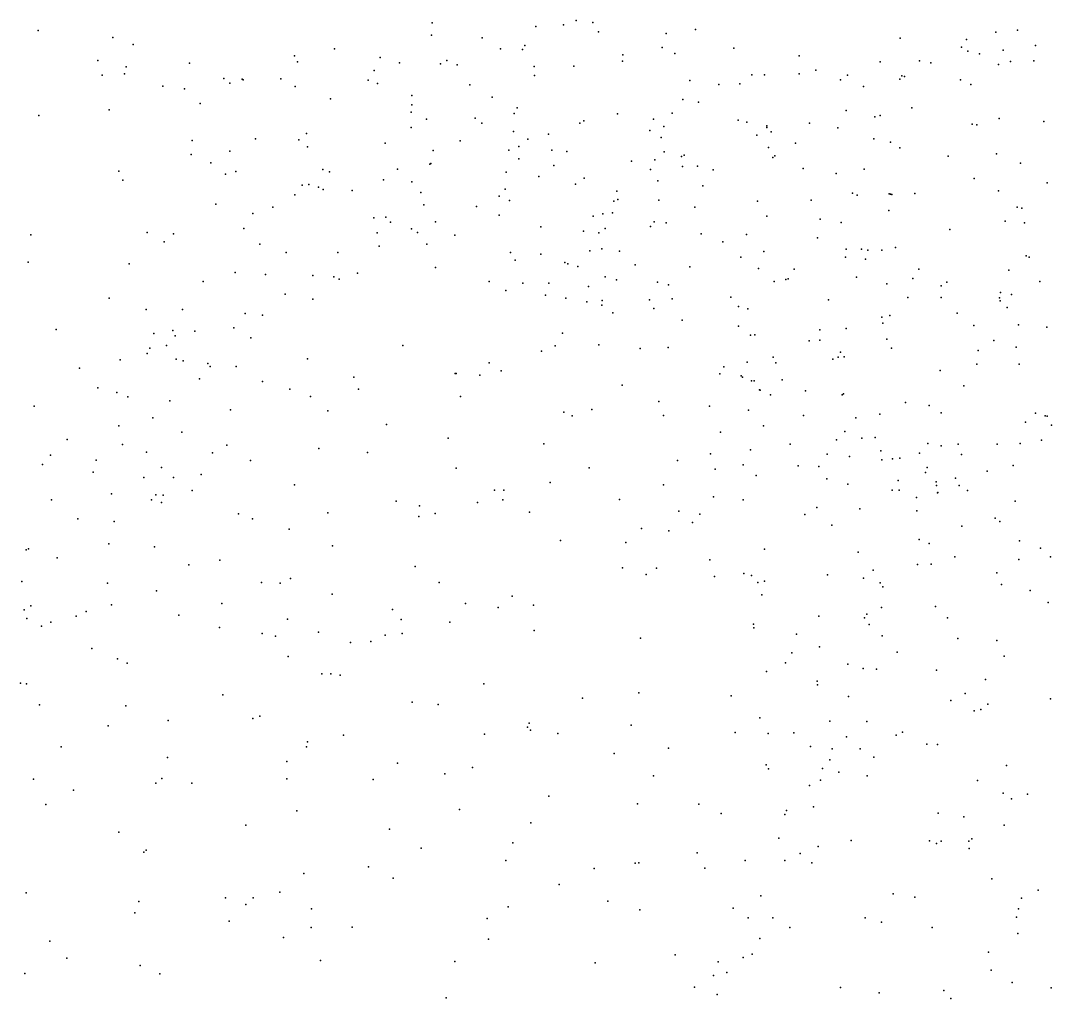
# Model space of a CAD drawing. Header units: metres. Extents: x -25 to 25, y -27.7 to 27.8.
# Drawn here: x -1.913 to -1.208, y -5.35 to -4.681 of the extents above; entities that cross this region are included whole.
import ezdxf

# ---------------------------------------------------------------- set-up
doc = ezdxf.new("R2010")
doc.units = ezdxf.units.M

msp = doc.modelspace()

# ---------------------------------------------------------------- linework, layer by layer
for p in [(-1.6318, -4.6829, -1.6842), (-1.5333, -4.6815, 18.7787), (-1.522, -4.6828, 2.2279), (-1.9016, -4.6882, -1.7661), (-1.561, -4.6855, 23.7165), (-1.5421, -4.6844, 24.0622), (-1.518, -4.6892, 23.8942), (-1.4517, -4.6875, -1.6122), (-1.2461, -4.6893, 3.6562), (-1.2313, -4.6881, 16.0112), (-1.8505, -4.6931, 24.6619), (-1.6324, -4.6915, -21.404), (-1.5977, -4.6933, 3.2816), (-1.4718, -4.6903, 23.0365), (-1.3116, -4.6934, 15.397), (-1.2663, -4.6943, -6.1435), (-1.8366, -4.6979, -9.3513), (-1.6987, -4.7008, -9.4822), (-1.5852, -4.7007, 17.7876), (-1.57, -4.7013, 18.2546), (-1.5685, -4.6986, 1.3031), (-1.4745, -4.6998, 18.9208), (-1.4658, -4.7041, 1.3743), (-1.4254, -4.7004, 14.7474), (-1.2698, -4.6996, 19.418), (-1.2654, -4.7024, -9.2739), (-1.2575, -4.7043, -9.1083), (-1.2413, -4.7018, -8.913), (-1.219, -4.6986, 1.4658), (-1.8606, -4.7087, -9.2745), (-1.7979, -4.7106, 2.5662), (-1.7261, -4.7055, 0.7358), (-1.724, -4.7096, 3.1038), (-1.6675, -4.7068, -24.0384), (-1.6543, -4.7104, 0.9666), (-1.6263, -4.711, 1.1232), (-1.6218, -4.7087, -9.489), (-1.5016, -4.7093, 25.2897), (-1.5014, -4.7049, -9.505), (-1.3807, -4.7055, -7.0471), (-1.3254, -4.7098, -6.3166), (-1.2985, -4.7089, 15.5236), (-1.2908, -4.7104, 3.5939), (-1.2362, -4.7094, -6.0135), (-1.2203, -4.709, -5.8799), (-1.8425, -4.7179, 24.2757), (-1.8413, -4.7132, 25.4279), (-1.6715, -4.7156, 0.8142), (-1.6147, -4.7118, 2.3452), (-1.5621, -4.7128, 18.0849), (-1.535, -4.7126, -21.9067), (-1.3808, -4.7178, 15.9647), (-1.3694, -4.7155, -9.4146), (-1.2443, -4.7116, 14.4382), (-1.8577, -4.7187, -2.9819), (-1.7745, -4.721, 0.6341), (-1.7703, -4.7243, -9.3771), (-1.7619, -4.7216, 16.7909), (-1.7613, -4.7221, 17.1014), (-1.7354, -4.7214, 16.6558), (-1.6756, -4.7222, 2.4284), (-1.6693, -4.7245, 3.1507), (-1.6061, -4.7255, 18.7363), (-1.5619, -4.719, 19.5955), (-1.4557, -4.7225, 14.828), (-1.4357, -4.7253, 3.4288), (-1.4213, -4.7247, 25.2426), (-1.4132, -4.7186, -6.6206), (-1.4045, -4.7185, -2.873), (-1.3525, -4.722, -1.5372), (-1.3477, -4.7187, 1.4132), (-1.312, -4.7216, -9.323), (-1.3105, -4.7193, 19.0955), (-1.3086, -4.7198, 15.6543), (-1.2705, -4.7219, -1.4928), (-1.2634, -4.7253, 25.1854), (-1.8161, -4.7263, 2.8423), (-1.8014, -4.7281, 2.6637), (-1.7256, -4.7266, 2.4948), (-1.3367, -4.7265, 3.5314), (-1.7907, -4.7381, -9.2963), (-1.7015, -4.7351, -9.3952), (-1.6458, -4.7327, 16.4305), (-1.6458, -4.7392, 18.6383), (-1.5908, -4.7338, -1.6381), (-1.4603, -4.7354, 16.1309), (-1.4496, -4.7372, 15.0511), (-1.9011, -4.7463, -1.7116), (-1.8528, -4.7425, 0.5793), (-1.6463, -4.7442, 24.2084), (-1.5758, -4.745, -9.4356), (-1.5737, -4.7411, -2.9065), (-1.505, -4.7453, -9.4338), (-1.4676, -4.7448, 2.2745), (-1.3487, -4.7429, -6.398), (-1.3253, -4.7465, 15.7733), (-1.3037, -4.7412, -9.0154), (-1.6358, -4.7488, 18.2899), (-1.6024, -4.7483, 17.9656), (-1.5979, -4.7516, 0.9725), (-1.5309, -4.7517, 3.2748), (-1.5281, -4.7501, 24.1158), (-1.4805, -4.7488, 3.3419), (-1.4226, -4.7496, 22.9942), (-1.4165, -4.7509, -9.3226), (-1.4028, -4.7534, 15.2436), (-1.3738, -4.7517, -6.5166), (-1.329, -4.7473, 2.1919), (-1.2625, -4.7524, -7.2673), (-1.2593, -4.7528, 22.8371), (-1.244, -4.7485, 2.1563), (-1.2133, -4.7506, -5.7074), (-1.7179, -4.7587, 24.2681), (-1.6463, -4.7547, -9.3493), (-1.5763, -4.7574, -24.9035), (-1.5523, -4.7591, 3.0449), (-1.4829, -4.7567, 23.8372), (-1.4734, -4.7539, -9.3672), (-1.4098, -4.7598, -6.8306), (-1.4028, -4.7546, 2.2455), (-1.4, -4.7576, 19.0911), (-1.3544, -4.7548, 15.8923), (-1.7962, -4.7635, 17.0032), (-1.7527, -4.7623, -1.6667), (-1.7231, -4.763, -2.9518), (-1.7171, -4.7678, 2.996), (-1.664, -4.7653, 0.7077), (-1.6128, -4.7637, 25.2973), (-1.5725, -4.7675, 23.3563), (-1.5665, -4.7627, 1.0941), (-1.4751, -4.7615, 1.2491), (-1.3834, -4.7654, -9.1951), (-1.3296, -4.7624, 22.9032), (-1.3183, -4.7647, 1.3484), (-1.7969, -4.773, 24.3432), (-1.7704, -4.7708, 2.7765), (-1.6311, -4.7704, 18.8503), (-1.5795, -4.77, 16.304), (-1.55, -4.7702, 23.6374), (-1.5398, -4.7711, -9.351), (-1.4732, -4.7713, 14.7484), (-1.4614, -4.7744, 23.932), (-1.4594, -4.7735, -2.9228), (-1.4017, -4.7684, 14.5687), (-1.3975, -4.7741, -6.7498), (-1.312, -4.7686, -6.2439), (-1.2788, -4.7743, -7.1854), (-1.2458, -4.7727, -8.6985), (-1.7834, -4.7788, -2.9862), (-1.6334, -4.7798, 3.0951), (-1.6329, -4.7792, 17.8186), (-1.5725, -4.776, 0.9029), (-1.5486, -4.7807, 24.1979), (-1.4956, -4.7777, 23.1287), (-1.4796, -4.7767, -9.279), (-1.4607, -4.7812, 15.1305), (-1.4504, -4.7811, 14.6546), (-1.3987, -4.7752, 19.5711), (-1.2293, -4.779, -1.4453), (-1.8463, -4.7845, -9.0624), (-1.7733, -4.7866, 0.6058), (-1.7662, -4.7847, 18.4707), (-1.7067, -4.7833, 2.6256), (-1.7022, -4.785, 25.3208), (-1.6557, -4.7832, -9.2509), (-1.5813, -4.7852, 18.3936), (-1.559, -4.7882, -9.2677), (-1.4824, -4.7834, 19.0607), (-1.4397, -4.7835, 24.0325), (-1.378, -4.7826, -6.9473), (-1.3555, -4.786, -2.9284), (-1.3363, -4.7831, -1.4858), (-1.8436, -4.7907, -1.6699), (-1.7208, -4.794, 18.5414), (-1.7163, -4.7936, 2.8693), (-1.7096, -4.7955, 7.5218), (-1.6653, -4.7903, 17.7293), (-1.6457, -4.7918, 2.5393), (-1.5338, -4.7933, 2.3999), (-1.528, -4.7892, 16.2213), (-1.4775, -4.7911, 1.1404), (-1.4468, -4.7946, -9.0374), (-1.2611, -4.7894, -6.0558), (-1.211, -4.7925, 3.5816), (-1.7258, -4.8007, 16.5231), (-1.7064, -4.7971, 17.5171), (-1.6866, -4.7977, 18.784), (-1.6396, -4.799, 0.6464), (-1.586, -4.8016, -9.1841), (-1.5819, -4.7969, 0.7878), (-1.5055, -4.7981, -9.1781), (-1.3442, -4.7996, 14.4773), (-1.3411, -4.8009, 15.4722), (-1.3192, -4.8, -7.0801), (-1.3182, -4.8003, 15.7), (-1.3174, -4.8005, 15.6008), (-1.3016, -4.7998, 3.4876), (-1.2443, -4.798, -5.9503), (-1.7799, -4.8071, -9.054), (-1.741, -4.8091, 17.3719), (-1.6376, -4.8076, 3.0027), (-1.6015, -4.8086, -1.5804), (-1.579, -4.8045, 2.4903), (-1.5076, -4.8049, 25.188), (-1.5048, -4.8038, -1.5387), (-1.4767, -4.8043, 3.2704), (-1.4521, -4.8092, -8.9681), (-1.4094, -4.8051, 15.3172), (-1.3726, -4.8042, 1.1981), (-1.2317, -4.8092, -5.783), (-1.2284, -4.8097, 19.2194), (-1.7546, -4.8134, 16.6131), (-1.6717, -4.8163, 24.3403), (-1.6636, -4.8159, 2.7308), (-1.586, -4.8145, -9.0783), (-1.5217, -4.8153, -23.9061), (-1.5152, -4.8137, -9.0775), (-1.5085, -4.8129, 3.1967), (-1.4029, -4.8152, 1.1127), (-1.3194, -4.8113, 19.209), (-1.7607, -4.8238, -1.6295), (-1.6604, -4.8193, -9.063), (-1.646, -4.8239, 16.3676), (-1.6296, -4.8192, 2.6446), (-1.5576, -4.8225, 23.4756), (-1.5136, -4.8236, 24.2677), (-1.4826, -4.8224, 2.4378), (-1.48, -4.8192, 0.8945), (-1.4718, -4.8199, -20.7899), (-1.3664, -4.8173, 25.12), (-1.352, -4.8197, 2.3333), (-1.2398, -4.8187, -5.8548), (-1.2267, -4.8199, 2.293), (-1.9066, -4.828, -1.6647), (-1.8268, -4.8264, -3.0191), (-1.8089, -4.8273, 17.1377), (-1.6696, -4.8267, 17.8868), (-1.6419, -4.8264, 2.8932), (-1.6165, -4.8283, 25.214), (-1.5283, -4.8255, 23.2631), (-1.5178, -4.8267, -8.998), (-1.4478, -4.8273, -2.9666), (-1.4168, -4.8279, 0.9702), (-1.3683, -4.8301, -6.4455), (-1.2776, -4.8243, 18.0871), (-1.8153, -4.8327, 16.7265), (-1.7499, -4.8345, 18.337), (-1.6682, -4.8358, -2.9974), (-1.6355, -4.8344, 2.82), (-1.5159, -4.8375, -21.0569), (-1.4329, -4.8329, -8.8694), (-1.3486, -4.8378, -24.9147), (-1.3382, -4.8378, 3.3956), (-1.3149, -4.8368, 1.1044), (-1.7317, -4.8402, 25.2574), (-1.6964, -4.8402, 0.6118), (-1.5782, -4.8401, -24.2602), (-1.5751, -4.8453, 24.3388), (-1.5575, -4.8412, 2.5681), (-1.5241, -4.839, 15.0576), (-1.5038, -4.8391, 3.117), (-1.4207, -4.8432, 23.9654), (-1.4049, -4.8395, -6.6249), (-1.349, -4.8433, 16.0105), (-1.3353, -4.8447, 1.0147), (-1.3339, -4.8384, -8.7473), (-1.3242, -4.8384, -7.02), (-1.2254, -4.8425, 25.0429), (-1.2235, -4.8432, -7.2735), (-1.9083, -4.8467, -3.0413), (-1.8392, -4.8478, 16.9963), (-1.6297, -4.8504, 7.6991), (-1.5412, -4.847, 14.845), (-1.5391, -4.8479, 19.1106), (-1.5323, -4.8496, 3.0423), (-1.493, -4.8486, 19.7087), (-1.4556, -4.85, 23.7885), (-1.4087, -4.851, -1.4713), (-1.3842, -4.8516, 25.0361), (-1.2988, -4.8516, -8.6718), (-1.2373, -4.8522, -5.5965), (-1.7667, -4.8537, 18.7276), (-1.746, -4.8552, 18.2085), (-1.7135, -4.8559, 24.4353), (-1.6992, -4.8568, 17.9906), (-1.6955, -4.8584, 17.8006), (-1.6831, -4.8543, -1.5812), (-1.5136, -4.8568, -2.9917), (-1.5058, -4.8587, -8.9011), (-1.3899, -4.8585, 0.8171), (-1.3882, -4.8582, -6.5359), (-1.3415, -4.8569, -6.3178), (-1.3029, -4.8578, 0.9294), (-1.7887, -4.8599, 18.5077), (-1.5929, -4.86, -8.932), (-1.5815, -4.866, -1.5226), (-1.5699, -4.8611, 25.1431), (-1.5521, -4.861, 7.4553), (-1.525, -4.8634, 2.6339), (-1.4778, -4.8604, 2.5466), (-1.4703, -4.8622, 0.7263), (-1.3979, -4.86, 15.9623), (-1.3208, -4.8616, 15.8046), (-1.2837, -4.8628, 2.4004), (-1.2798, -4.8603, 3.4405), (-1.2162, -4.8599, 0.9253), (-1.8528, -4.8713, -8.9319), (-1.7325, -4.8687, 18.0958), (-1.7136, -4.8721, 17.6736), (-1.5543, -4.8694, 16.2073), (-1.5405, -4.8713, 2.8254), (-1.5155, -4.8729, 0.6493), (-1.4831, -4.8725, 16.1), (-1.4677, -4.8719, 15.3164), (-1.4276, -4.8707, 24.2983), (-1.3607, -4.8725, 22.9679), (-1.3065, -4.871, -1.4295), (-1.2836, -4.8708, 0.8495), (-1.2436, -4.8712, -7.1685), (-1.2433, -4.8731, -3.0051), (-1.2431, -4.8674, -5.7192), (-1.2356, -4.8688, -8.5525), (-1.8277, -4.879, 7.7439), (-1.8028, -4.8792, 17.2645), (-1.526, -4.8739, 23.5369), (-1.5159, -4.8762, 2.7456), (-1.4802, -4.8783, 25.0347), (-1.4222, -4.877, 15.4234), (-1.416, -4.8786, 3.1837), (-1.2385, -4.8777, -1.4002), (-1.7599, -4.8819, 18.8555), (-1.7479, -4.8829, 17.4983), (-1.5083, -4.8813, 24.4166), (-1.4608, -4.8864, 2.6682), (-1.3243, -4.8844, 2.4893), (-1.3187, -4.8833, -6.1944), (-1.2726, -4.8816, -7.0679), (-1.8892, -4.8927, 0.5343), (-1.8094, -4.8934, 18.3941), (-1.7943, -4.8939, 24.4834), (-1.7676, -4.8916, -8.9221), (-1.4223, -4.8904, 19.2244), (-1.3667, -4.893, 3.2417), (-1.3486, -4.8921, -21.7944), (-1.3236, -4.8884, 3.3115), (-1.2612, -4.89, -5.9137), (-1.2306, -4.8896, -5.45), (-1.2113, -4.8911, 2.4466), (-1.8223, -4.8955, 25.224), (-1.8078, -4.8972, 19.8384), (-1.756, -4.8984, 0.5743), (-1.5427, -4.8952, 14.7174), (-1.4141, -4.8967, -8.7272), (-1.4112, -4.8965, -3.0114), (-1.374, -4.9006, -6.4343), (-1.3666, -4.9, 24.2198), (-1.3208, -4.8994, 19.2915), (-1.2475, -4.9004, 24.9413), (-1.825, -4.9055, 18.57), (-1.8137, -4.9037, -1.607), (-1.652, -4.9037, -8.8784), (-1.5572, -4.9077, -8.8375), (-1.5478, -4.9039, 24.4889), (-1.5179, -4.9033, 14.6272), (-1.4896, -4.9058, 23.2346), (-1.4704, -4.9051, 14.5493), (-1.3524, -4.9083, -23.7617), (-1.3177, -4.9056, -8.6236), (-1.2582, -4.9071, -5.7764), (-1.2323, -4.9049, 14.3235), (-1.8453, -4.9136, 16.6755), (-1.8268, -4.9092, 3.2233), (-1.807, -4.913, 18.2662), (-1.8023, -4.9143, 18.7886), (-1.7173, -4.9129, 18.9672), (-1.5928, -4.9156, 14.9289), (-1.4163, -4.9151, 3.0499), (-1.3985, -4.9117, 0.6815), (-1.3968, -4.9155, 2.6608), (-1.3578, -4.913, 24.0335), (-1.354, -4.9118, 2.932), (-1.35, -4.9114, 2.5675), (-1.8731, -4.9193, 16.845), (-1.7853, -4.9161, 16.5168), (-1.7837, -4.918, 17.4205), (-1.766, -4.9181, 18.0242), (-1.6162, -4.9228, 25.0532), (-1.6154, -4.9228, 16.2385), (-1.5846, -4.9211, 0.6071), (-1.4323, -4.9184, 15.5108), (-1.2843, -4.9209, -7.0014), (-1.2593, -4.9166, 0.7597), (-1.2303, -4.9165, -5.3655), (-1.7911, -4.9265, 24.6887), (-1.7479, -4.9283, 16.4194), (-1.6856, -4.9253, 0.5783), (-1.5992, -4.9241, 15.0138), (-1.4351, -4.923, 2.8314), (-1.4204, -4.9245, 2.9727), (-1.4195, -4.9253, -1.4514), (-1.4134, -4.928, 24.9019), (-1.4116, -4.9278, 2.7639), (-1.3924, -4.9273, 14.4507), (-1.8606, -4.9326, 17.1045), (-1.8476, -4.9358, 18.6729), (-1.7292, -4.9337, -8.8606), (-1.6823, -4.9336, 24.5753), (-1.502, -4.9308, 23.3455), (-1.408, -4.934, 24.5191), (-1.4074, -4.9343, -8.6642), (-1.3764, -4.9348, 24.3439), (-1.3505, -4.9368, 24.8238), (-1.2682, -4.9313, -5.5764), (-1.8402, -4.9389, -3.0542), (-1.8115, -4.9416, 24.5674), (-1.7151, -4.9386, 25.0839), (-1.6126, -4.9386, -3.0299), (-1.4769, -4.9421, -8.7172), (-1.4005, -4.9374, -6.6619), (-1.3513, -4.9374, 3.1306), (-1.3081, -4.9427, 2.6196), (-1.9043, -4.9453, -1.6281), (-1.7699, -4.9477, 17.8178), (-1.7034, -4.9483, 7.3771), (-1.5417, -4.9494, 24.8205), (-1.5227, -4.9475, 15.3457), (-1.4422, -4.9453, 24.6227), (-1.4155, -4.948, 23.1212), (-1.3255, -4.9508, 22.9824), (-1.2918, -4.9447, -1.4076), (-1.2836, -4.9498, 0.6947), (-1.2191, -4.95, 2.5638), (-1.823, -4.9533, -8.8382), (-1.6632, -4.9577, 19.0959), (-1.536, -4.9519, 19.2108), (-1.4737, -4.9516, 24.7334), (-1.3778, -4.9515, 2.8965), (-1.3421, -4.9533, -6.262), (-1.2258, -4.9562, -3.0307), (-1.2125, -4.9518, 0.7143), (-1.2112, -4.9521, -1.3741), (-1.8462, -4.9587, 17.2544), (-1.8032, -4.9629, 25.1081), (-1.4347, -4.963, 0.6082), (-1.4051, -4.9587, 15.6377), (-1.3496, -4.9625, 18.2277), (-1.2082, -4.9583, -8.282), (-1.8816, -4.9681, 18.5767), (-1.8437, -4.9715, 16.5587), (-1.7723, -4.972, 25.0222), (-1.621, -4.9671, 24.9306), (-1.5554, -4.9709, -8.7354), (-1.387, -4.9711, -8.5893), (-1.3552, -4.9683, -6.8008), (-1.3378, -4.9671, 19.3392), (-1.3287, -4.9666, 3.0531), (-1.2927, -4.9707, -5.9628), (-1.2837, -4.9723, -5.753), (-1.2719, -4.9713, -8.4259), (-1.2452, -4.9712, 2.6588), (-1.2296, -4.9707, 3.2818), (-1.2149, -4.9685, -7.1634), (-1.893, -4.9788, 25.1373), (-1.8274, -4.9766, 0.5396), (-1.7823, -4.9771, -1.5863), (-1.7095, -4.9742, -8.7965), (-1.6762, -4.9769, -3.0444), (-1.4414, -4.9778, 23.6555), (-1.414, -4.975, 15.7343), (-1.3616, -4.978, 24.6758), (-1.3248, -4.9758, 2.8425), (-1.2984, -4.9773, -20.8506), (-1.2698, -4.9783, 2.7262), (-1.8986, -4.9851, 16.7724), (-1.8618, -4.9822, 24.6378), (-1.7562, -4.9823, 24.6637), (-1.4641, -4.9824, 16.0018), (-1.419, -4.9854, -3.0372), (-1.3814, -4.986, -6.4868), (-1.3674, -4.9864, -6.3539), (-1.3464, -4.9797, 23.955), (-1.3243, -4.982, 14.3477), (-1.317, -4.9812, -6.0689), (-1.3119, -4.9808, 24.2921), (-1.2343, -4.9859, 0.6539), (-1.8638, -4.9904, 18.7942), (-1.817, -4.9871, 16.4795), (-1.7899, -4.992, -8.7861), (-1.6154, -4.9877, 0.5726), (-1.5244, -4.9875, 0.5948), (-1.4382, -4.9883, 23.219), (-1.4101, -4.9926, 15.9299), (-1.2944, -4.9905, 24.6216), (-1.2933, -4.9871, -5.8677), (-1.2522, -4.9896, 18.0909), (-1.8292, -4.9941, 17.9981), (-1.8088, -4.9941, 17.7539), (-1.7262, -4.9991, 24.8712), (-1.5511, -4.9975, 14.5712), (-1.4737, -4.999, -1.4557), (-1.3618, -4.995, 16.2347), (-1.3474, -4.9985, -8.4914), (-1.3131, -4.996, 24.3981), (-1.2871, -4.9969, -24.5288), (-1.2869, -4.9995, -5.4986), (-1.2738, -4.9944, 24.7139), (-1.2713, -4.9994, 2.9231), (-1.8513, -5.0052, 18.08), (-1.821, -5.0058, 17.5417), (-1.8159, -5.006, 18.9442), (-1.7962, -5.0029, 24.7654), (-1.5892, -5.0027, 15.3104), (-1.5828, -5.0027, -1.4921), (-1.4395, -5.0073, 14.4437), (-1.3171, -5.0026, 19.7418), (-1.3124, -5.0027, -3.0416), (-1.2861, -5.0045, 24.5378), (-1.286, -5.0042, 24.1291), (-1.2657, -5.0029, 2.996), (-1.8924, -5.0093, 25.0331), (-1.824, -5.0093, 17.8368), (-1.8171, -5.011, -3.068), (-1.6565, -5.0102, 14.8488), (-1.6405, -5.0133, 15.19), (-1.6009, -5.011, 14.6609), (-1.5836, -5.0092, -3.0478), (-1.5038, -5.0091, -3.044), (-1.4191, -5.0094, 15.867), (-1.3687, -5.0146, 0.5927), (-1.3006, -5.0077, -5.6634), (-1.2329, -5.0101, -5.2854), (-1.7643, -5.0189, 16.3347), (-1.7034, -5.0181, -1.5451), (-1.641, -5.0206, 14.7495), (-1.6298, -5.0187, -8.6948), (-1.5654, -5.0178, 16.1139), (-1.4632, -5.0171, 19.3099), (-1.4487, -5.0191, 23.4962), (-1.3769, -5.0193, -6.5941), (-1.3392, -5.0154, -1.4116), (-1.3002, -5.0169, -6.8654), (-1.8743, -5.0222, -1.6137), (-1.8494, -5.0241, 24.8673), (-1.7549, -5.0223, 0.5545), (-1.4537, -5.0248, 18.347), (-1.3585, -5.0267, 23.0979), (-1.2694, -5.0272, -8.2423), (-1.2467, -5.0218, -6.9684), (-1.2434, -5.0242, -8.1112), (-1.7297, -5.0293, 3.2176), (-1.4887, -5.0289, 15.5712), (-1.47, -5.0304, 16.0623), (-1.9082, -5.0427, -3.0833), (-1.8531, -5.0393, 17.4134), (-1.822, -5.0414, -8.7154), (-1.7, -5.0407, -8.6912), (-1.5441, -5.0371, 15.4832), (-1.4994, -5.0385, -8.5919), (-1.2986, -5.0364, -24.18), (-1.2919, -5.0392, -5.4167), (-1.23, -5.0373, 2.7176), (-1.2156, -5.0423, -7.8476), (-1.9096, -5.0435, 17.1218), (-1.8886, -5.0489, 18.8659), (-1.4044, -5.043, 19.9037), (-1.3405, -5.0451, -6.1583), (-1.2743, -5.0482, 0.5934), (-1.2089, -5.0482, -3.0577), (-1.7983, -5.0537, 19.0241), (-1.7772, -5.0505, -1.5732), (-1.6435, -5.0548, 16.051), (-1.5017, -5.0559, 14.4772), (-1.4783, -5.0561, 15.7071), (-1.442, -5.0503, 15.8576), (-1.2997, -5.0536, 23.0443), (-1.2905, -5.0534, 23.9845), (-1.2305, -5.05, 24.5971), (-1.7289, -5.0631, 7.523), (-1.4854, -5.0603, 0.5654), (-1.4387, -5.0618, -8.4758), (-1.4186, -5.0596, 23.3046), (-1.4134, -5.061, -1.4269), (-1.3613, -5.0606, -6.2699), (-1.3368, -5.0628, 23.8395), (-1.3302, -5.0573, -6.7758), (-1.2455, -5.0593, -1.3678), (-1.9127, -5.0652, 16.5647), (-1.854, -5.0664, 17.6877), (-1.7487, -5.0659, 16.0392), (-1.736, -5.0664, 19.1178), (-1.627, -5.0658, 20.0576), (-1.4091, -5.0659, 0.5619), (-1.4046, -5.0649, -3.0598), (-1.3254, -5.066, -5.5758), (-1.3235, -5.0687, -5.9462), (-1.2423, -5.0673, -7.9585), (-1.8205, -5.0716, 15.9914), (-1.7003, -5.0737, 15.9164), (-1.5772, -5.0751, -1.4792), (-1.4063, -5.0742, 14.3734), (-1.2228, -5.0714, 24.5113), (-1.911, -5.0845, 16.0597), (-1.9064, -5.0819, 17.2416), (-1.8514, -5.0811, 16.2494), (-1.7759, -5.0803, 15.8491), (-1.6591, -5.0842, 15.8169), (-1.6092, -5.0801, 15.3999), (-1.5867, -5.083, 19.2731), (-1.5626, -5.0814, 15.8095), (-1.3244, -5.083, -5.7714), (-1.2874, -5.0823, -8.0762), (-1.2105, -5.0794, -21.5), (-1.9093, -5.0904, 18.1181), (-1.8755, -5.0888, 16.1511), (-1.8687, -5.0856, 15.8463), (-1.8053, -5.0882, -3.0807), (-1.7308, -5.0909, 15.7521), (-1.6531, -5.0911, 15.6778), (-1.3673, -5.0888, -8.2911), (-1.336, -5.0899, 14.316), (-1.3344, -5.0874, -6.0602), (-1.2793, -5.09, -6.8334), (-1.8992, -5.0958, -8.6699), (-1.8928, -5.0929, 17.9785), (-1.7773, -5.0966, 20.1618), (-1.6197, -5.093, 15.5244), (-1.5622, -5.0987, -3.0696), (-1.412, -5.0944, -8.3743), (-1.4119, -5.0969, 23.4794), (-1.3328, -5.0945, 19.4163), (-1.7482, -5.1008, 15.6653), (-1.7392, -5.1025, -8.6273), (-1.7096, -5.0999, 0.5455), (-1.6738, -5.1061, 14.758), (-1.6641, -5.1018, 15.2902), (-1.6525, -5.1008, -8.5797), (-1.4894, -5.1038, -8.4474), (-1.3825, -5.1012, -6.5852), (-1.3241, -5.1023, -3.0691), (-1.2721, -5.1041, 24.4018), (-1.2456, -5.1056, -7.8791), (-1.8647, -5.1109, 15.6686), (-1.6877, -5.1068, 15.2067), (-1.3669, -5.1098, 23.1879), (-1.3137, -5.1134, 2.899), (-1.8473, -5.118, 3.2693), (-1.7305, -5.1165, -1.555), (-1.3857, -5.1139, 23.6222), (-1.2406, -5.1163, -6.8908), (-1.8405, -5.1209, -1.6025), (-1.4031, -5.1268, -8.2408), (-1.3902, -5.1207, -6.3602), (-1.3474, -5.1216, -8.141), (-1.3369, -5.1247, -5.8263), (-1.3279, -5.1252, -5.3991), (-1.2869, -5.1259, 23.8695), (-1.7074, -5.1284, 19.1868), (-1.7013, -5.1282, 14.9247), (-1.6948, -5.1293, 18.5217), (-1.3685, -5.1334, 0.5325), (-1.2533, -5.1322, 0.5314), (-1.9135, -5.1346, 18.8893), (-1.9095, -5.1352, 17.3487), (-1.5965, -5.1352, -8.4882), (-1.4905, -5.1413, 19.3638), (-1.3683, -5.1358, -6.1992), (-1.7751, -5.1426, 15.5332), (-1.6455, -5.1477, 14.6482), (-1.5291, -5.1449, 0.5437), (-1.4272, -5.1434, -1.4439), (-1.3471, -5.1438, -5.7384), (-1.2769, -5.1465, 18.133), (-1.2671, -5.1418, -5.3091), (-1.2088, -5.1453, 23.0362), (-1.9005, -5.1494, 17.689), (-1.8414, -5.1502, 15.5931), (-1.6279, -5.1492, -1.5092), (-1.261, -5.1536, -1.3931), (-1.2565, -5.1527, 19.8696), (-1.2516, -5.1491, -3.0756), (-1.8125, -5.1603, 19.0962), (-1.7545, -5.1589, 15.4347), (-1.7498, -5.1573, 0.541), (-1.5656, -5.162, -8.4224), (-1.4077, -5.1585, -6.4505), (-1.3598, -5.1606, 23.3641), (-1.3344, -5.1608, 23.2494), (-1.8535, -5.1638, -8.5812), (-1.596, -5.1696, 0.5382), (-1.5667, -5.1648, 16.0974), (-1.5645, -5.1669, 14.5075), (-1.5459, -5.1691, 18.4226), (-1.4958, -5.1634, -3.0773), (-1.4246, -5.1684, 3.1216), (-1.4021, -5.1691, 16.3718), (-1.3844, -5.1687, -6.2711), (-1.3101, -5.1682, 15.6918), (-1.7172, -5.1749, 15.303), (-1.6925, -5.1703, -8.4956), (-1.3485, -5.1715, -5.4477), (-1.3143, -5.1702, -6.7416), (-1.2934, -5.1764, 23.7366), (-1.2862, -5.1767, -7.8953), (-1.8858, -5.1783, 0.5197), (-1.7178, -5.1782, 15.08), (-1.5074, -5.1828, -8.3093), (-1.4701, -5.1792, -8.2425), (-1.3731, -5.1779, 19.4314), (-1.3583, -5.1796, -6.6511), (-1.339, -5.1795, -7.9627), (-1.813, -5.1856, 0.5298), (-1.7314, -5.1883, 15.1856), (-1.6557, -5.1894, 20.3122), (-1.4033, -5.1906, -3.0824), (-1.3597, -5.1871, -5.9626), (-1.3297, -5.1852, 23.5759), (-1.6233, -5.1968, 19.3009), (-1.6044, -5.1923, 3.2423), (-1.4017, -5.1932, -6.3593), (-1.3648, -5.193, -6.5784), (-1.3536, -5.1955, 14.3049), (-1.3342, -5.198, -1.4327), (-1.239, -5.1911, -7.774), (-1.9047, -5.2004, 18.9639), (-1.8209, -5.203, -3.0802), (-1.8168, -5.2, -8.5084), (-1.7963, -5.2031, 15.3458), (-1.7313, -5.2002, 14.9942), (-1.6723, -5.2006, -1.5459), (-1.4804, -5.1981, 24.5285), (-1.3736, -5.2046, -5.675), (-1.3662, -5.2011, -5.8177), (-1.2587, -5.2012, 23.1543), (-1.8773, -5.2078, 20.2842), (-1.552, -5.212, 19.3649), (-1.2411, -5.21, 23.7993), (-1.2246, -5.2107, -7.6935), (-1.8962, -5.2177, -8.5084), (-1.4913, -5.2173, -8.1873), (-1.4494, -5.2174, 0.5079), (-1.2356, -5.2138, 2.7143), (-1.7244, -5.222, 14.8696), (-1.6132, -5.221, -3.086), (-1.4341, -5.2238, -8.0704), (-1.3905, -5.2245, -5.5974), (-1.3895, -5.2218, -6.1384), (-1.3709, -5.2193, -5.8931), (-1.2857, -5.2237, -5.292), (-1.2681, -5.2261, 14.2597), (-1.7595, -5.2319, -8.4355), (-1.5644, -5.2302, -8.2726), (-1.2406, -5.2319, 19.4946), (-1.8463, -5.2365, -1.622), (-1.6612, -5.2346, -8.365), (-1.5768, -5.2439, -1.5109), (-1.3948, -5.2406, -6.5039), (-1.3677, -5.2463, -5.3753), (-1.3453, -5.2422, -7.9095), (-1.2917, -5.2426, 23.4325), (-1.2869, -5.2443, -7.8304), (-1.2836, -5.2428, 23.5265), (-1.2646, -5.2427, -6.7818), (-1.2627, -5.2412, -1.4238), (-1.8293, -5.2504, 19.1373), (-1.8277, -5.249, -8.4333), (-1.6395, -5.2475, 14.5719), (-1.4505, -5.2508, 20.354), (-1.3802, -5.2511, -1.4651), (-1.2644, -5.2477, 19.479), (-1.6755, -5.2604, -3.0792), (-1.5815, -5.2559, 20.4465), (-1.521, -5.2615, 14.4288), (-1.493, -5.2577, -8.1089), (-1.4904, -5.2575, 19.4136), (-1.4453, -5.2612, -3.0905), (-1.4178, -5.256, -6.3869), (-1.3907, -5.2561, -5.7325), (-1.3721, -5.2576, 19.459), (-1.7196, -5.2649, 19.2554), (-1.6586, -5.2681, -8.2779), (-1.5451, -5.2724, -3.0895), (-1.249, -5.2686, 0.4572), (-1.9098, -5.2782, 19.0109), (-1.7733, -5.2815, 15.1448), (-1.7544, -5.2816, 15.0446), (-1.7361, -5.2777, -8.3403), (-1.4071, -5.2802, -5.5276), (-1.3164, -5.2787, -3.0956), (-1.3017, -5.2811, 20.2705), (-1.2286, -5.2817, 23.6379), (-1.2173, -5.2762, 19.3199), (-1.8327, -5.284, 0.5239), (-1.7594, -5.2861, 24.6703), (-1.7145, -5.2891, 14.777), (-1.5798, -5.2877, 14.5001), (-1.5116, -5.2839, 0.5153), (-1.4898, -5.2897, -1.4933), (-1.4259, -5.2887, -6.2937), (-1.2307, -5.2891, -5.2198), (-1.8353, -5.2919, 15.2513), (-1.5943, -5.2957, -8.1592), (-1.4156, -5.2952, -5.6613), (-1.3989, -5.2951, -5.9156), (-1.3357, -5.2952, -6.6442), (-1.2321, -5.2947, 18.0058), (-1.7709, -5.2974, 3.307), (-1.7148, -5.3018, 16.0743), (-1.6866, -5.3015, 18.508), (-1.3872, -5.3019, -6.5397), (-1.3244, -5.2981, -1.464), (-1.2897, -5.3019, 19.7435), (-1.7336, -5.3086, 14.8773), (-1.5934, -5.3097, 19.3696), (-1.4077, -5.3093, -5.8214), (-1.2311, -5.3059, 16.7957), (-1.8936, -5.3111, -3.0575), (-1.8819, -5.3227, -1.643), (-1.7083, -5.3243, -8.24), (-1.4656, -5.3206, 20.5279), (-1.419, -5.3223, 3.251), (-1.4129, -5.3201, -1.4919), (-1.2512, -5.3186, 14.2551), (-1.8318, -5.3278, 18.5952), (-1.6165, -5.3251, -3.0703), (-1.5203, -5.3261, 18.3764), (-1.4361, -5.3254, -7.9556), (-1.2494, -5.3311, 19.9696), (-1.9106, -5.3332, -8.367), (-1.8182, -5.3336, 20.5539), (-1.4395, -5.3346, -6.3488), (-1.4302, -5.3327, -6.1077), (-1.4524, -5.3426, -6.2253), (-1.3525, -5.3428, 19.4773), (-1.2817, -5.345, 2.8012), (-1.235, -5.3394, -7.6769), (-1.2083, -5.3432, -6.8213), (-1.6224, -5.3499, 20.6495), (-1.4369, -5.3477, 0.4817), (-1.326, -5.3466, 14.2833), (-1.2769, -5.3503, 0.4269)]:
    msp.add_point(p)

doc.saveas('drawing.dxf')
